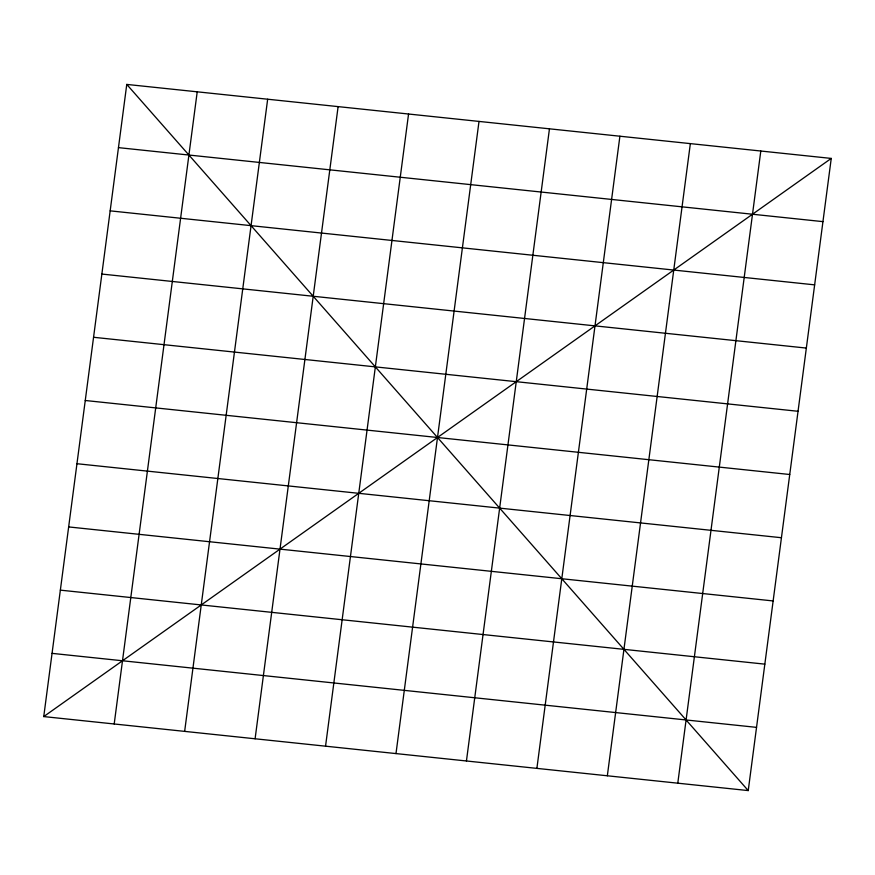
<?xml version="1.0" encoding="UTF-8"?>
<svg xmlns="http://www.w3.org/2000/svg" width="875" height="875" viewBox="0 0 875 875"><rect width="100%" height="100%" fill="white"/><g stroke="black" fill="none" stroke-linecap="round" stroke-linejoin="round"><path stroke-width="1.31" d="M43.75 716.581L126.766 84.416L831.25 158.419L748.234 790.584L43.75 716.581L831.25 158.419M114.198 723.975L197.214 91.82M184.647 731.38L267.663 99.214M255.095 738.784L338.111 106.619M325.544 746.178L408.559 114.012M395.992 753.583L479.008 121.417M466.441 760.987L549.456 128.822M536.889 768.381L619.905 136.216M607.337 775.786L690.353 143.62M677.786 783.18L760.802 151.025M118.464 147.634L822.948 221.637M110.162 210.853L814.647 284.856M101.861 274.061L806.345 348.075M93.559 337.28L798.044 411.283M85.258 400.498L789.742 474.502M76.956 463.717L781.441 537.72M68.655 526.925L773.139 600.939M60.353 590.144L764.837 664.147M52.052 653.363L756.536 727.366M126.766 84.416L748.234 790.584"/></g></svg>
